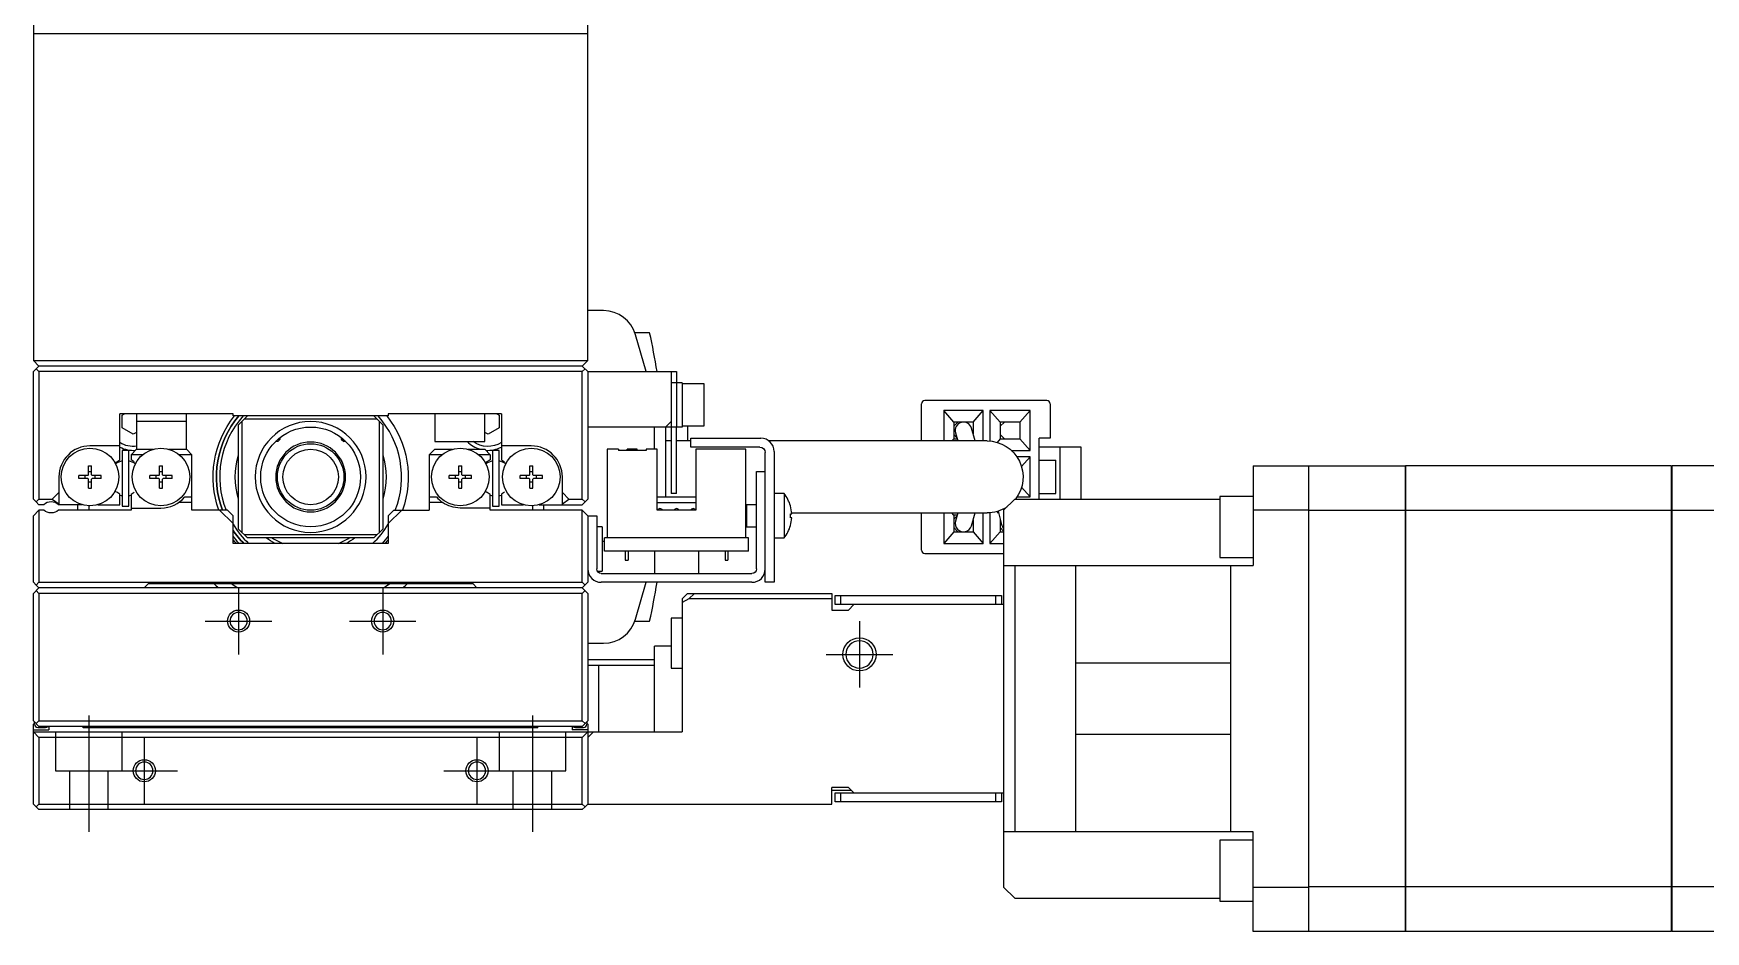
# Model space of a CAD drawing. Extents: x 0 to 1580, y -8 to 1316.
# Drawn here: x 460.9 to 611.7, y 10 to 91 of the extents above; entities that cross this region are included whole.
import ezdxf

# ---------------------------------------------------------------- set-up
doc = ezdxf.new("R2010")
doc.units = 0
doc.header["$LTSCALE"] = 0.5
doc.linetypes.add('CENTER', pattern=[50.8, 31.75, -6.35, 6.35, -6.35])
doc.linetypes.add('DASHED', pattern=[19.05, 12.7, -6.35])
for name, color, linetype in [('MSM_CENTER', 1, 'CENTER'), ('MSM_CONTINUOUS', 7, 'CONTINUOUS'), ('MSM_DASHED', 4, 'DASHED'), ('MSM_NARROW', 5, 'CONTINUOUS')]:
    doc.layers.add(name, color=color, linetype=linetype)

msp = doc.modelspace()

# ---------------------------------------------------------------- linework, layer by layer
at = {"layer": 'MSM_CENTER'}
for p, q in [((479.41, 41), (479.41, 35)), ((492.41, 41), (492.41, 35)), ((476.41, 38), (482.41, 38)), ((489.41, 38), (495.41, 38)), ((535.41, 38), (535.41, 32)), ((532.41, 35), (538.41, 35)), ((465.91, 29.5), (465.91, 19)), ((505.91, 29.5), (505.91, 19)), ((470.91, 27.5), (470.91, 21.5)), ((500.91, 27.5), (500.91, 21.5)), ((467.91, 24.5), (473.91, 24.5)), ((497.91, 24.5), (503.91, 24.5))]:
    msp.add_line(p, q, dxfattribs=at)
at = {"layer": 'MSM_CONTINUOUS'}
for p, q in [((510.91, 61.5), (510.91, 155.5)), ((460.91, 140.5), (460.91, 61.5)), ((460.91, 91), (510.91, 91)), ((512.33, 66), (510.91, 66)), ((516.48, 64), (515.16, 64)), ((516.17, 60.5), (515.21, 63.83)), ((460.91, 61.5), (510.91, 61.5)), ((460.91, 61.5), (461.41, 61)), ((461.16, 60.75), (460.91, 60.5)), ((460.91, 49), (460.91, 60.5)), ((461.16, 60.75), (461.41, 61)), ((461.41, 60.5), (461.16, 60.75)), ((510.41, 61), (461.41, 61)), ((461.41, 60.5), (461.41, 49)), ((510.41, 60.5), (461.41, 60.5)), ((510.91, 61.5), (510.41, 61)), ((510.91, 60.5), (510.41, 61)), ((510.66, 60.75), (510.41, 60.5)), ((510.41, 49), (510.41, 60.5)), ((510.91, 60.5), (518.91, 60.5)), ((510.91, 60.5), (510.91, 49)), ((518.41, 60.5), (518.41, 49.5)), ((518.91, 60.5), (518.91, 59.5)), ((519.41, 59.5), (518.41, 59.5)), ((518.91, 59.5), (518.91, 55.5)), ((519.41, 59.5), (519.41, 55.5)), ((521.41, 59.4), (519.41, 59.4)), ((521.41, 55.6), (521.41, 59.4)), ((541.01, 54.25), (541.01, 57.6)), ((552.31, 57.9), (541.31, 57.9)), ((552.61, 57.6), (552.61, 54.5)), ((478.91, 56.7), (468.71, 56.7)), ((468.71, 52.54), (468.71, 56.7)), ((468.91, 56.58), (469.12, 56.7)), ((468.91, 55.42), (468.91, 56.58)), ((470.21, 56.7), (470.21, 53.5)), ((474.71, 56), (470.21, 56)), ((474.71, 53.5), (474.71, 56.7)), ((478.91, 56.5), (478.91, 56.7)), ((492.91, 56.5), (478.91, 56.5)), ((479.41, 55.7), (480.21, 56.5)), ((479.71, 56), (479.71, 46)), ((491.91, 56.2), (479.91, 56.2)), ((491.61, 56.5), (492.41, 55.7)), ((492.11, 46), (492.11, 56)), ((503.11, 56.7), (492.91, 56.7)), ((492.91, 56.7), (492.91, 56.5)), ((497.11, 56.7), (497.11, 54.2)), ((501.61, 54.2), (501.61, 56.7)), ((502.7, 56.7), (502.91, 56.58)), ((502.91, 56.58), (502.91, 55.42)), ((503.11, 56.7), (503.11, 52.54)), ((518.41, 56), (517.91, 55.5)), ((546.56, 57), (543.01, 57)), ((543.01, 57), (543.01, 54.25)), ((543.91, 55.95), (543.01, 57)), ((543.91, 55.95), (543.91, 54.45)), ((545.66, 55.95), (543.91, 55.95)), ((543.91, 55.58), (544.29, 55.95)), ((545.66, 55.95), (546.56, 57)), ((545.66, 55.95), (545.66, 54.89)), ((546.56, 54.25), (546.56, 57)), ((547.16, 57), (547.16, 54.24)), ((550.81, 57), (547.16, 57)), ((548.11, 55.95), (547.16, 57)), ((548.11, 55.95), (548.11, 54.45)), ((549.86, 55.95), (548.11, 55.95)), ((548.11, 55.58), (548.49, 55.95)), ((549.86, 55.95), (550.81, 57)), ((549.86, 55.95), (549.86, 54.45)), ((550.81, 53.4), (550.81, 57)), ((469.91, 54.85), (468.91, 55.42)), ((470.21, 55.02), (469.91, 54.85)), ((479.41, 46.3), (479.41, 55.7)), ((482.94, 54.2), (483.16, 54.42)), ((482.99, 54.42), (483.16, 54.42)), ((483.16, 54.42), (483.16, 54.56)), ((483.16, 54.56), (483.16, 54.56)), ((488.66, 54.56), (488.66, 54.56)), ((488.66, 54.56), (488.66, 54.42)), ((488.66, 54.42), (488.83, 54.42)), ((488.66, 54.42), (488.89, 54.2)), ((492.41, 55.7), (492.41, 46.3)), ((501.91, 54.85), (501.61, 55.02)), ((502.91, 55.42), (501.91, 54.85)), ((519.41, 55.5), (510.91, 55.5)), ((516.91, 53.5), (516.91, 55.5)), ((517.91, 55.5), (517.91, 49.2)), ((518.91, 49.5), (518.91, 55.5)), ((519.41, 55.6), (521.41, 55.6)), ((519.91, 55.6), (519.91, 54.25)), ((520.21, 53.7), (520.21, 54.5)), ((520.21, 54.5), (526.51, 54.5)), ((543.91, 54.45), (543.74, 54.25)), ((544.2, 54.54), (543.91, 54.83)), ((543.91, 54.45), (544.23, 54.45)), ((544.07, 54.99), (544.29, 54.25)), ((545.85, 54.25), (545.51, 55.41)), ((548.11, 54.45), (547.81, 54.12)), ((548.49, 54.45), (548.11, 54.83)), ((548.11, 54.45), (549.86, 54.45)), ((549.86, 54.45), (550.81, 53.4)), ((552.61, 54.5), (551.61, 54.5)), ((551.61, 49), (551.61, 54.5)), ((468.71, 53.8), (466.01, 53.8)), ((468.91, 53.38), (468.91, 48.38)), ((469.51, 53.38), (468.91, 53.38)), ((469.51, 48.38), (469.51, 53.38)), ((469.71, 53), (470.21, 53.5)), ((469.71, 53), (469.71, 52.54)), ((470.75, 53), (469.71, 53)), ((470.21, 53.5), (471.7, 53.5)), ((473.13, 53.5), (474.71, 53.5)), ((475.21, 53), (474.07, 53)), ((474.71, 53.5), (475.21, 53)), ((475.21, 48), (475.21, 53)), ((482.94, 54.2), (482.75, 54.2)), ((486.97, 53.96), (486.97, 53.96)), ((489.07, 54.2), (488.89, 54.2)), ((496.61, 53), (497.11, 53.5)), ((496.61, 53), (496.61, 48)), ((497.75, 53), (496.61, 53)), ((497.11, 54.2), (501.61, 54.2)), ((497.11, 53.5), (498.7, 53.5)), ((500.13, 53.5), (501.61, 53.5)), ((502.11, 53), (501.07, 53)), ((501.61, 53.5), (502.11, 53)), ((502.11, 53), (502.11, 52.54)), ((502.31, 53.38), (502.31, 48.38)), ((502.91, 53.38), (502.31, 53.38)), ((502.91, 48.38), (502.91, 53.38)), ((505.81, 53.8), (503.11, 53.8)), ((512.66, 53.5), (512.66, 45.5)), ((513.66, 53.5), (512.66, 53.5)), ((513.66, 53.5), (513.66, 53.4)), ((516.16, 53.4), (513.66, 53.4)), ((514.46, 53.4), (514.46, 53.5)), ((515.36, 53.5), (514.46, 53.5)), ((514.84, 53.4), (514.84, 53.5)), ((514.99, 53.4), (514.99, 53.5)), ((515.36, 53.4), (515.36, 53.5)), ((516.16, 53.5), (516.16, 53.4)), ((517.16, 53.5), (516.16, 53.5)), ((517.16, 48), (517.16, 53.5)), ((518.41, 54.25), (517.91, 54.25)), ((520.21, 54.25), (518.91, 54.25)), ((526.41, 53.7), (520.21, 53.7)), ((520.66, 53.5), (520.66, 48)), ((525.16, 53.5), (520.66, 53.5)), ((525.16, 45.5), (525.16, 53.5)), ((526.91, 41.5), (526.91, 53.2)), ((546.91, 54.25), (527.24, 54.25)), ((527.71, 53.3), (527.71, 41.5)), ((549.1, 53.4), (550.81, 53.4)), ((550.81, 52.8), (549.62, 52.8)), ((550.02, 51.93), (550.81, 52.8)), ((550.81, 49.2), (550.81, 52.8)), ((555.41, 53.7), (551.61, 53.7)), ((553.5, 49), (553.5, 53.7)), ((555.41, 49), (555.41, 53.7)), ((465.87, 52), (466.16, 52)), ((465.87, 51.2), (465.87, 52)), ((466.16, 51.47), (465.87, 51.47)), ((466.16, 51.2), (466.16, 52)), ((468.42, 52.37), (468.71, 52.54)), ((470, 52.37), (469.71, 52.54)), ((472.27, 52), (472.56, 52)), ((472.27, 51.2), (472.27, 52)), ((472.56, 51.47), (472.27, 51.47)), ((472.56, 51.2), (472.56, 52)), ((488.71, 52.37), (488.71, 52.44)), ((488.71, 52.37), (488.78, 52.31)), ((499.27, 52), (499.56, 52)), ((499.27, 51.2), (499.27, 52)), ((499.56, 51.47), (499.27, 51.47)), ((499.56, 51.2), (499.56, 52)), ((502.11, 52.54), (501.82, 52.37)), ((503.11, 52.54), (503.4, 52.37)), ((505.67, 52), (505.96, 52)), ((505.67, 51.2), (505.67, 52)), ((505.96, 51.47), (505.67, 51.47)), ((505.96, 51.2), (505.96, 52)), ((526.11, 51.5), (526.91, 51.5)), ((526.11, 42.7), (526.11, 51.5)), ((551.61, 52.5), (553.11, 52.5)), ((553.11, 49.5), (553.11, 52.5)), ((570.91, 52), (570.91, 43)), ((570.91, 52), (584.61, 52)), ((575.91, 52), (575.91, 10)), ((584.61, 52), (584.61, 10)), ((584.66, 51.95), (584.61, 51.95)), ((608.61, 52), (584.66, 52)), ((584.66, 52), (584.66, 10)), ((608.61, 52), (608.61, 10)), ((608.66, 51.95), (608.61, 51.95)), ((620.91, 52), (608.66, 52)), ((608.66, 52), (608.66, 10)), ((463.21, 51), (463.21, 48.5)), ((465.01, 50.85), (465.01, 51.14)), ((465.81, 51.14), (465.01, 51.14)), ((465.81, 50.85), (465.01, 50.85)), ((465.54, 51.14), (465.54, 50.85)), ((465.87, 50), (465.87, 50.79)), ((466.16, 50.53), (465.87, 50.53)), ((465.87, 50), (466.16, 50)), ((466.16, 50), (466.16, 50.79)), ((467.01, 51.14), (466.22, 51.14)), ((467.01, 50.85), (466.22, 50.85)), ((466.48, 50.85), (466.48, 51.14)), ((467.01, 50.85), (467.01, 51.14)), ((471.41, 50.85), (471.41, 51.14)), ((472.21, 51.14), (471.41, 51.14)), ((472.21, 50.85), (471.41, 50.85)), ((471.94, 51.14), (471.94, 50.85)), ((472.27, 50), (472.27, 50.79)), ((472.56, 50.53), (472.27, 50.53)), ((472.27, 50), (472.56, 50)), ((472.56, 50), (472.56, 50.79)), ((473.41, 51.14), (472.62, 51.14)), ((473.41, 50.85), (472.62, 50.85)), ((472.88, 50.85), (472.88, 51.14)), ((473.41, 50.85), (473.41, 51.14)), ((498.41, 50.85), (498.41, 51.14)), ((499.21, 51.14), (498.41, 51.14)), ((499.21, 50.85), (498.41, 50.85)), ((498.94, 51.14), (498.94, 50.85)), ((499.27, 50), (499.27, 50.79)), ((499.56, 50.53), (499.27, 50.53)), ((499.27, 50), (499.56, 50)), ((499.56, 50), (499.56, 50.79)), ((500.41, 51.14), (499.62, 51.14)), ((500.41, 50.85), (499.62, 50.85)), ((499.88, 50.85), (499.88, 51.14)), ((500.41, 50.85), (500.41, 51.14)), ((504.81, 50.85), (504.81, 51.14)), ((505.61, 51.14), (504.81, 51.14)), ((505.61, 50.85), (504.81, 50.85)), ((505.34, 51.14), (505.34, 50.85)), ((505.67, 50), (505.67, 50.79)), ((505.96, 50.53), (505.67, 50.53)), ((505.67, 50), (505.96, 50)), ((505.96, 50), (505.96, 50.79)), ((506.81, 51.14), (506.02, 51.14)), ((506.81, 50.85), (506.02, 50.85)), ((506.28, 50.85), (506.28, 51.14)), ((506.81, 50.85), (506.81, 51.14)), ((508.61, 48.5), (508.61, 51)), ((550.02, 50.07), (550.81, 49.2)), ((460.91, 49), (461.16, 48.75)), ((461.16, 48.75), (461.41, 49)), ((461.41, 48.5), (461.16, 48.75)), ((461.41, 49), (462.61, 49)), ((461.85, 48.5), (461.41, 48.5)), ((463.21, 49.6), (462.61, 49)), ((462.61, 49), (463.21, 48.58)), ((465.3, 48.5), (463.17, 48.5)), ((464.91, 48), (464.91, 48.5)), ((465.91, 48.4), (465.91, 48)), ((466.73, 48.5), (468.71, 48.5)), ((468.71, 49.46), (468.42, 49.63)), ((468.71, 48.5), (468.71, 49.46)), ((468.91, 48.38), (469.51, 48.38)), ((469.71, 49.46), (470, 49.63)), ((469.71, 49.46), (469.71, 48)), ((475.21, 48.7), (474.01, 48.7)), ((474.56, 49.2), (475.21, 49.2)), ((488.78, 49.69), (488.71, 49.62)), ((488.71, 49.56), (488.71, 49.62)), ((496.61, 49.2), (497.27, 49.2)), ((497.81, 48.7), (496.61, 48.7)), ((501.82, 49.63), (502.11, 49.46)), ((502.11, 48), (502.11, 49.46)), ((502.31, 48.38), (502.91, 48.38)), ((503.4, 49.63), (503.11, 49.46)), ((503.11, 49.46), (503.11, 48.5)), ((503.11, 48.5), (505.1, 48.5)), ((505.91, 48.4), (505.91, 48)), ((506.53, 48.5), (510.41, 48.5)), ((506.91, 48.5), (506.91, 48)), ((509.21, 49), (508.61, 49.6)), ((508.61, 48.58), (509.21, 49)), ((509.21, 49), (510.41, 49)), ((510.41, 49), (510.66, 48.75)), ((510.91, 49), (510.41, 48.5)), ((517.16, 49.2), (520.66, 49.2)), ((517.16, 48.7), (520.66, 48.7)), ((518.91, 49.5), (518.41, 49.5)), ((525.21, 48.5), (525.16, 48.45)), ((525.21, 48.5), (525.21, 46.5)), ((526.11, 48.5), (525.21, 48.5)), ((528.61, 49.5), (527.71, 49.5)), ((528.61, 49.5), (528.61, 45.5)), ((529.18, 48.39), (529.19, 48.39)), ((549.41, 49), (548.41, 48)), ((549.41, 49), (567.91, 49)), ((549.62, 49.2), (550.81, 49.2)), ((551.61, 49.5), (553.11, 49.5)), ((567.91, 49.25), (567.91, 43.75)), ((570.91, 49.25), (567.91, 49.25)), ((460.91, 47.5), (461.41, 48)), ((460.91, 41.5), (460.91, 47.5)), ((461.41, 48), (461.41, 41.5)), ((461.85, 48), (461.41, 48)), ((469.71, 48), (463.17, 48)), ((469.71, 48.2), (472.41, 48.2)), ((478.41, 48), (475.21, 48)), ((478.91, 46.79), (477.7, 48)), ((478.41, 48), (478.91, 47.5)), ((478.91, 45), (478.91, 47.5)), ((486.97, 48.03), (486.97, 48.03)), ((494.12, 48), (492.91, 46.79)), ((492.91, 47.5), (493.41, 48)), ((492.91, 47.5), (492.91, 45)), ((493.41, 48), (496.61, 48)), ((502.11, 48.2), (499.41, 48.2)), ((510.41, 48), (502.11, 48)), ((510.41, 41.5), (510.41, 48)), ((510.41, 48), (510.91, 47.5)), ((510.91, 47.5), (511.71, 47.5)), ((510.91, 47.5), (510.91, 41.5)), ((511.71, 47.5), (511.71, 42.7)), ((520.66, 48), (517.16, 48)), ((529.18, 47.68), (529.3, 47.68)), ((529.3, 47.32), (529.18, 47.32)), ((529.3, 47.75), (546.91, 47.75)), ((541.01, 44.4), (541.01, 47.75)), ((543.01, 47.75), (543.01, 45)), ((543.91, 47.55), (543.74, 47.75)), ((544.23, 47.55), (543.91, 47.55)), ((543.91, 47.55), (543.91, 46.05)), ((543.91, 47.18), (544.2, 47.46)), ((544.29, 47.75), (544.07, 47.01)), ((545.51, 46.59), (545.85, 47.75)), ((545.66, 47.11), (545.66, 46.05)), ((546.56, 45), (546.56, 47.75)), ((547.16, 47.76), (547.16, 45)), ((547.95, 47.73), (547.81, 47.88)), ((547.9, 47.9), (548.26, 46.6)), ((548.11, 47.14), (548.11, 46.05)), ((548.41, 48), (548.41, 14)), ((575.91, 48), (570.91, 48)), ((584.61, 47.97), (575.91, 47.97)), ((584.66, 47.71), (584.61, 47.71)), ((608.61, 47.97), (584.66, 47.97)), ((608.66, 47.71), (608.61, 47.71)), ((620.91, 47.97), (608.66, 47.97)), ((480.21, 45.5), (479.41, 46.3)), ((479.91, 45.8), (491.91, 45.8)), ((491.61, 45.5), (480.21, 45.5)), ((492.41, 46.3), (491.61, 45.5)), ((512.21, 46.5), (511.71, 46.5)), ((512.21, 46.5), (512.21, 42.5)), ((512.41, 44.3), (512.41, 45.5)), ((525.41, 45.5), (512.41, 45.5)), ((525.16, 46.55), (525.21, 46.5)), ((525.21, 46.5), (526.11, 46.5)), ((525.41, 44.3), (525.41, 45.5)), ((527.71, 45.5), (528.61, 45.5)), ((529.19, 46.61), (529.18, 46.61)), ((543.91, 46.05), (543.01, 45)), ((544.29, 46.05), (543.91, 46.43)), ((543.91, 46.05), (545.66, 46.05)), ((545.66, 46.05), (546.56, 45)), ((548.11, 46.05), (547.16, 45)), ((548.41, 46.12), (548.11, 46.43)), ((548.11, 46.05), (548.41, 46.05)), ((492.91, 45), (478.91, 45)), ((512.21, 45.22), (512.41, 45.22)), ((525.41, 44.3), (512.41, 44.3)), ((514.29, 44.3), (514.29, 43.5)), ((514.54, 44.3), (514.54, 43.5)), ((516.91, 44.3), (516.91, 42.3)), ((520.91, 42.3), (520.91, 44.3)), ((523.29, 44.3), (523.29, 43.5)), ((523.54, 44.3), (523.54, 43.5)), ((541.31, 44.1), (548.41, 44.1)), ((543.01, 45), (546.56, 45)), ((547.16, 45), (548.41, 45)), ((567.91, 43.75), (570.91, 43.75)), ((511.76, 42.5), (512.21, 42.5)), ((512.11, 42.3), (525.71, 42.3)), ((514.29, 43.5), (514.54, 43.5)), ((523.29, 43.5), (523.54, 43.5)), ((548.41, 43), (570.91, 43)), ((549.41, 43), (549.41, 19)), ((554.91, 19), (554.91, 43)), ((568.91, 19), (568.91, 43)), ((461.16, 41.25), (460.91, 41.5)), ((461.41, 41), (460.91, 40.5)), ((461.16, 41.25), (461.41, 41.5)), ((461.41, 41), (461.16, 41.25)), ((461.41, 40.5), (461.16, 40.75)), ((461.41, 41.5), (510.41, 41.5)), ((510.41, 41), (461.41, 41)), ((471.26, 41.35), (470.91, 41)), ((500.56, 41.35), (471.26, 41.35)), ((500.91, 41), (500.56, 41.35)), ((510.41, 41.5), (510.66, 41.25)), ((510.91, 41.5), (510.41, 41)), ((510.91, 40.5), (510.41, 41)), ((510.66, 40.75), (510.41, 40.5)), ((525.71, 41.5), (512.11, 41.5)), ((515.21, 38.17), (516.17, 41.5)), ((527.71, 41.5), (526.91, 41.5)), ((460.91, 29), (460.91, 40.5)), ((510.41, 40.5), (461.41, 40.5)), ((461.41, 40.5), (461.41, 29)), ((510.41, 29), (510.41, 40.5)), ((510.91, 40.5), (510.91, 29)), ((519.41, 40), (519.91, 40.5)), ((519.41, 40), (519.41, 28)), ((520.02, 40), (519.41, 39.69)), ((519.91, 40.5), (532.91, 40.5)), ((520.52, 40.5), (520.02, 40)), ((532.91, 40), (520.02, 40)), ((532.91, 40.5), (532.91, 39)), ((533.21, 39.5), (533.21, 40.3)), ((533.21, 40.3), (548.21, 40.3)), ((548.41, 39.5), (533.21, 39.5)), ((533.71, 40.3), (533.71, 39.5)), ((534.91, 39.5), (534.41, 39)), ((547.71, 39.5), (547.71, 40.3)), ((548.21, 40.3), (548.21, 39.5)), ((515.16, 38), (516.48, 38)), ((518.41, 38.25), (518.41, 33.75)), ((519.41, 38.25), (518.41, 38.25)), ((532.91, 39), (534.41, 39)), ((510.91, 36), (512.33, 36)), ((516.91, 28), (516.91, 35.75)), ((518.41, 35.75), (516.91, 35.75)), ((516.91, 34.5), (510.91, 34.5)), ((516.91, 34), (510.91, 34)), ((511.91, 28), (511.91, 34)), ((518.41, 33.75), (519.41, 33.75)), ((568.91, 34.21), (554.91, 34.21)), ((460.91, 29), (461.41, 28.5)), ((460.91, 28.7), (461.01, 28.8)), ((460.91, 21.5), (460.91, 28.7)), ((461.01, 28.7), (461.01, 28.9)), ((461.16, 28.75), (461.41, 29)), ((461.41, 29), (510.41, 29)), ((510.41, 29), (510.66, 28.75)), ((510.41, 28.5), (510.91, 29)), ((510.81, 28.9), (510.81, 28.7)), ((510.81, 28.8), (510.91, 28.7)), ((510.91, 28.7), (510.91, 21.5)), ((460.91, 28.2), (462.31, 28.2)), ((460.91, 28), (461.41, 27.5)), ((460.91, 28), (519.41, 28)), ((461.31, 28.4), (462.01, 28.4)), ((510.41, 28.5), (461.41, 28.5)), ((510.41, 27.5), (461.41, 27.5)), ((461.41, 27.5), (461.41, 21.5)), ((462.31, 28.5), (462.31, 28.2)), ((465.41, 28.38), (465.41, 28.5)), ((506.41, 28.38), (465.41, 28.38)), ((506.41, 28.38), (506.41, 28.5)), ((509.51, 28.5), (509.51, 28.2)), ((510.91, 28.2), (509.51, 28.2)), ((509.81, 28.4), (510.51, 28.4)), ((510.41, 27.5), (510.91, 28)), ((510.41, 21.5), (510.41, 27.5)), ((510.91, 27.5), (511.41, 28)), ((554.91, 27.79), (568.91, 27.79)), ((534.41, 23), (532.91, 23)), ((532.91, 21.5), (532.91, 23)), ((532.91, 22.75), (534.66, 22.75)), ((534.41, 23), (534.91, 22.5)), ((460.91, 21.5), (461.16, 21.25)), ((461.41, 21.5), (461.16, 21.25)), ((461.16, 21.25), (461.41, 21)), ((461.41, 21.5), (510.41, 21.5)), ((510.66, 21.25), (510.41, 21.5)), ((510.41, 21), (510.66, 21.25)), ((510.66, 21.25), (510.91, 21.5)), ((510.91, 21.5), (532.91, 21.5)), ((533.21, 21.7), (533.21, 22.5)), ((533.21, 22.5), (548.41, 22.5)), ((548.21, 21.7), (533.21, 21.7)), ((533.71, 22.5), (533.71, 21.7)), ((547.71, 21.7), (547.71, 22.5)), ((548.21, 22.5), (548.21, 21.7)), ((510.41, 21), (461.41, 21)), ((570.91, 19), (548.41, 19)), ((567.91, 18.25), (567.91, 12.75)), ((570.91, 18.25), (567.91, 18.25)), ((570.91, 10), (570.91, 19)), ((548.41, 14), (549.41, 13)), ((570.91, 14), (575.91, 14)), ((584.61, 14.03), (575.91, 14.03)), ((584.66, 14.29), (584.61, 14.29)), ((608.61, 14.03), (584.66, 14.03)), ((608.66, 14.29), (608.61, 14.29)), ((620.91, 14.03), (608.66, 14.03)), ((549.41, 13), (567.91, 13)), ((567.91, 12.75), (570.91, 12.75)), ((584.61, 10), (570.91, 10)), ((584.66, 10.05), (584.61, 10.05)), ((608.61, 10), (584.66, 10)), ((608.66, 10.05), (608.61, 10.05)), ((620.91, 10), (608.66, 10))]:
    msp.add_line(p, q, dxfattribs=at)
msp.add_polyline3d([(529.18, 47.32, 0), (529.18, 47.32, 0), (529.18, 47.33, 0), (529.18, 47.33, 0), (529.18, 47.33, 0), (529.18, 47.33, 0), (529.18, 47.34, 0), (529.18, 47.34, 0), (529.18, 47.34, 0), (529.18, 47.35, 0), (529.18, 47.35, 0), (529.18, 47.35, 0), (529.18, 47.35, 0), (529.18, 47.36, 0), (529.18, 47.36, 0), (529.18, 47.36, 0), (529.18, 47.37, 0), (529.18, 47.37, 0), (529.18, 47.37, 0), (529.18, 47.37, 0), (529.18, 47.38, 0), (529.18, 47.38, 0), (529.18, 47.38, 0), (529.18, 47.38, 0), (529.18, 47.39, 0), (529.18, 47.39, 0), (529.18, 47.39, 0), (529.18, 47.4, 0), (529.18, 47.4, 0), (529.18, 47.4, 0), (529.18, 47.4, 0), (529.18, 47.41, 0), (529.18, 47.41, 0), (529.18, 47.41, 0), (529.18, 47.42, 0), (529.18, 47.42, 0), (529.18, 47.42, 0), (529.18, 47.42, 0), (529.18, 47.43, 0), (529.18, 47.43, 0), (529.18, 47.43, 0), (529.18, 47.44, 0), (529.18, 47.44, 0), (529.18, 47.44, 0), (529.18, 47.44, 0), (529.18, 47.45, 0), (529.18, 47.45, 0), (529.18, 47.45, 0), (529.18, 47.45, 0), (529.18, 47.46, 0), (529.18, 47.46, 0), (529.18, 47.46, 0), (529.18, 47.47, 0), (529.18, 47.47, 0), (529.18, 47.47, 0), (529.18, 47.47, 0), (529.18, 47.48, 0), (529.18, 47.48, 0), (529.18, 47.48, 0), (529.18, 47.49, 0), (529.18, 47.49, 0), (529.18, 47.49, 0), (529.18, 47.49, 0), (529.18, 47.5, 0), (529.18, 47.5, 0), (529.18, 47.5, 0), (529.18, 47.51, 0), (529.18, 47.51, 0), (529.18, 47.51, 0), (529.18, 47.51, 0), (529.18, 47.52, 0), (529.18, 47.52, 0), (529.18, 47.52, 0), (529.18, 47.53, 0), (529.18, 47.53, 0), (529.18, 47.53, 0), (529.18, 47.53, 0), (529.18, 47.54, 0), (529.18, 47.54, 0), (529.18, 47.54, 0), (529.18, 47.55, 0), (529.18, 47.55, 0), (529.18, 47.55, 0), (529.18, 47.55, 0), (529.18, 47.56, 0), (529.18, 47.56, 0), (529.18, 47.56, 0), (529.18, 47.56, 0), (529.18, 47.57, 0), (529.18, 47.57, 0), (529.18, 47.57, 0), (529.18, 47.58, 0), (529.18, 47.58, 0), (529.18, 47.58, 0), (529.18, 47.58, 0), (529.18, 47.59, 0), (529.18, 47.59, 0), (529.18, 47.59, 0), (529.18, 47.6, 0), (529.18, 47.6, 0), (529.18, 47.6, 0), (529.18, 47.6, 0), (529.18, 47.61, 0), (529.18, 47.61, 0), (529.18, 47.61, 0), (529.18, 47.62, 0), (529.18, 47.62, 0), (529.18, 47.62, 0), (529.18, 47.62, 0), (529.18, 47.63, 0), (529.18, 47.63, 0), (529.18, 47.63, 0), (529.18, 47.63, 0), (529.18, 47.64, 0), (529.18, 47.64, 0), (529.18, 47.64, 0), (529.18, 47.65, 0), (529.18, 47.65, 0), (529.18, 47.65, 0), (529.18, 47.65, 0), (529.18, 47.66, 0), (529.18, 47.66, 0), (529.18, 47.66, 0), (529.18, 47.67, 0), (529.18, 47.67, 0), (529.18, 47.67, 0), (529.18, 47.67, 0), (529.18, 47.68, 0), (529.18, 47.68, 0)], dxfattribs=at)
at = {"layer": 'MSM_CONTINUOUS', "extrusion": (0, 0, -1)}
for centre, radius in [((-485.91, 51), 5), ((-485.91, 51), 3.15), ((-479.41, 38), 0.783), ((-492.41, 38), 0.783), ((-535.41, 35), 1.23), ((-470.91, 24.5), 0.783), ((-500.91, 24.5), 0.783)]:
    msp.add_circle(centre, radius, dxfattribs=at)
at = {"layer": 'MSM_CONTINUOUS'}
for centre, radius in [((485.91, 51), 4.5), ((466.01, 51), 2.6), ((472.41, 51), 2.6), ((485.91, 51), 3), ((499.41, 51), 2.6), ((505.81, 51), 2.6)]:
    msp.add_circle(centre, radius, dxfattribs=at)
for centre, radius, start, end in [((512.33, 63), 3, 15.9958, 90), ((457.91, 51), 60, 9.1102, 12.5133), ((541.31, 57.6), 0.3, 90, 180), ((552.31, 57.6), 0.3, 0, 90), ((485.91, 51), 8.5, 139.6798, 200.6673), ((485.91, 51), 8.2, 137.8764, 201.4601), ((485.91, 51), 8.2, 338.5399, 42.1236), ((544.79, 55.2), 0.75, 16.5209, 196.5209), ((526.51, 53.3), 1.2, 0, 90), ((466.01, 51), 2.8, 90, 180), ((469.91, 56), 2.6, 242.5136, 274.5966), ((501.91, 56), 2.6, 223.8131, 254.0576), ((501.91, 56), 2.6, 265.4034, 297.4864), ((505.81, 51), 2.8, 0, 90), ((469.21, 50.88), 1.59, 100.8931, 124.2044), ((469.21, 50.88), 1.59, 55.7956, 79.1069), ((502.61, 51), 1.59, 120, 126.1972), ((502.61, 50.88), 1.59, 100.8931, 124.2044), ((502.61, 50.88), 1.59, 55.7956, 79.1069), ((462.51, 47.75), 1, 48.5904, 131.4096), ((469.21, 50.88), 1.59, 251.6416, 259.1069), ((469.21, 50.88), 1.59, 280.8931, 288.3584), ((472.41, 51), 2.8, 270, 319.9948), ((499.41, 51), 2.8, 220.0052, 235.2281), ((502.61, 51), 1.59, 233.8028, 240), ((502.61, 50.88), 1.59, 251.6416, 259.1069), ((502.61, 50.88), 1.59, 280.8931, 288.3584), ((526.11, 47.5), 3.2, 16.1225, 38.6822), ((526.11, 47.5), 3.19, 3.2297, 16.1067), ((517.41, 47.9), 0.25, 23.5782, 156.4218), ((518.91, 47.9), 0.25, 23.5782, 156.4218), ((520.41, 47.9), 0.25, 23.5782, 156.4218), ((526.11, 47.5), 3.19, 343.8933, 356.7703), ((544.79, 46.8), 0.75, 163.4791, 343.4791), ((485.91, 51), 8.2, 211.3881, 227.0297), ((485.91, 51), 8.5, 214.5603, 224.9009), ((485.91, 51), 6.5, 237.7958, 247.3801), ((485.91, 51), 6.5, 292.6199, 302.2042), ((485.91, 51), 8.2, 312.9703, 328.6119), ((526.11, 47.5), 3.2, 321.3178, 343.8775), ((548.99, 46.8), 0.75, 195.6242, 219.9445), ((541.31, 44.4), 0.3, 180, 270), ((512.11, 42.7), 1.2, 180, 270), ((525.71, 42.7), 1.2, 270, 0), ((485.91, 51), 13, 227.9284, 230.2849), ((485.91, 51), 13, 309.7151, 312.0716), ((457.91, 51), 60, 347.4867, 350.8898), ((512.33, 39), 3, 270, 344.0042), ((461.31, 28.7), 0.3, 180, 270), ((510.51, 28.7), 0.3, 270, 0), ((462.01, 28.7), 0.3, 270, 318.1897), ((509.81, 28.7), 0.3, 221.8103, 270)]:
    msp.add_arc(centre, radius, start, end, dxfattribs=at)
at = {"layer": 'MSM_CONTINUOUS', "extrusion": (0, 0, -1)}
for centre, radius, start, end in [((-485.91, 51), 8.8, 340.0677, 38.6822), ((-485.91, 51), 8.5, 339.3327, 40.3202), ((-485.91, 51), 8.8, 141.3178, 199.9323), ((-469.91, 56), 2.25, 262.3377, 302.231), ((-485.91, 51), 6.8, 342.9174, 17.0826), ((-485.91, 51), 6.8, 162.9174, 197.0826), ((-501.91, 56), 2.25, 237.769, 306.8699), ((-526.41, 53.2), 0.5, 90, 180), ((-546.91, 51), 3.25, 90, 217.9798), ((-469.21, 51), 1.59, 53.8028, 60), ((-465.81, 51.2), 0.06, 180, 270), ((-465.81, 50.79), 0.06, 90, 180), ((-466.22, 51.2), 0.06, 270, 0), ((-466.22, 50.79), 0.06, 0, 90), ((-472.21, 51.2), 0.06, 180, 270), ((-472.21, 50.79), 0.06, 90, 180), ((-472.62, 51.2), 0.06, 270, 0), ((-472.62, 50.79), 0.06, 0, 90), ((-499.21, 51.2), 0.06, 180, 270), ((-499.21, 50.79), 0.06, 90, 180), ((-499.62, 51.2), 0.06, 270, 0), ((-499.62, 50.79), 0.06, 0, 90), ((-505.61, 51.2), 0.06, 180, 270), ((-505.61, 50.79), 0.06, 90, 180), ((-506.02, 51.2), 0.06, 270, 0), ((-506.02, 50.79), 0.06, 0, 90), ((-469.21, 51), 1.59, 300, 306.1972), ((-499.41, 51), 2.8, 270, 304.7719), ((-546.91, 51), 3.25, 236.7428, 270), ((-462.51, 48.75), 1, 228.5904, 311.4096), ((-485.91, 51), 8.5, 315.0991, 325.4397), ((-485.91, 51), 8.8, 317.0141, 322.6982), ((-485.91, 51), 9, 318.1897, 321.0576), ((-485.91, 51), 6.8, 298.0725, 306.0189), ((-485.91, 51), 6.8, 233.9811, 241.9275), ((-485.91, 51), 8.8, 217.3018, 222.9859), ((-485.91, 51), 9, 218.9424, 221.8103), ((-512.11, 42.7), 0.4, 270, 0), ((-525.71, 42.7), 0.4, 180, 270), ((-485.91, 51), 12, 303.5573, 306.4702), ((-485.91, 51), 12, 233.5298, 236.4427)]:
    msp.add_arc(centre, radius, start, end, dxfattribs=at)
at = {"layer": 'MSM_DASHED'}
for p, q in [((462.91, 28), (462.91, 24.5)), ((468.91, 24.5), (468.91, 28)), ((502.91, 28), (502.91, 24.5)), ((508.91, 24.5), (508.91, 28)), ((462.91, 24.5), (468.91, 24.5)), ((464.16, 24.5), (464.16, 21)), ((467.66, 21), (467.66, 24.5)), ((502.91, 24.5), (508.91, 24.5)), ((504.16, 24.5), (504.16, 21)), ((507.66, 21), (507.66, 24.5))]:
    msp.add_line(p, q, dxfattribs=at)
at = {"layer": 'MSM_NARROW'}
for p, q in [((483.16, 54.56), (483.16, 54.56)), ((488.66, 54.56), (488.66, 54.56))]:
    msp.add_line(p, q, dxfattribs=at)
for centre, radius in [((485.91, 51), 2.5), ((479.41, 38), 1), ((492.41, 38), 1), ((535.41, 35), 1.5), ((470.91, 24.5), 1), ((500.91, 24.5), 1)]:
    msp.add_circle(centre, radius, dxfattribs=at)

doc.saveas('drawing.dxf')
